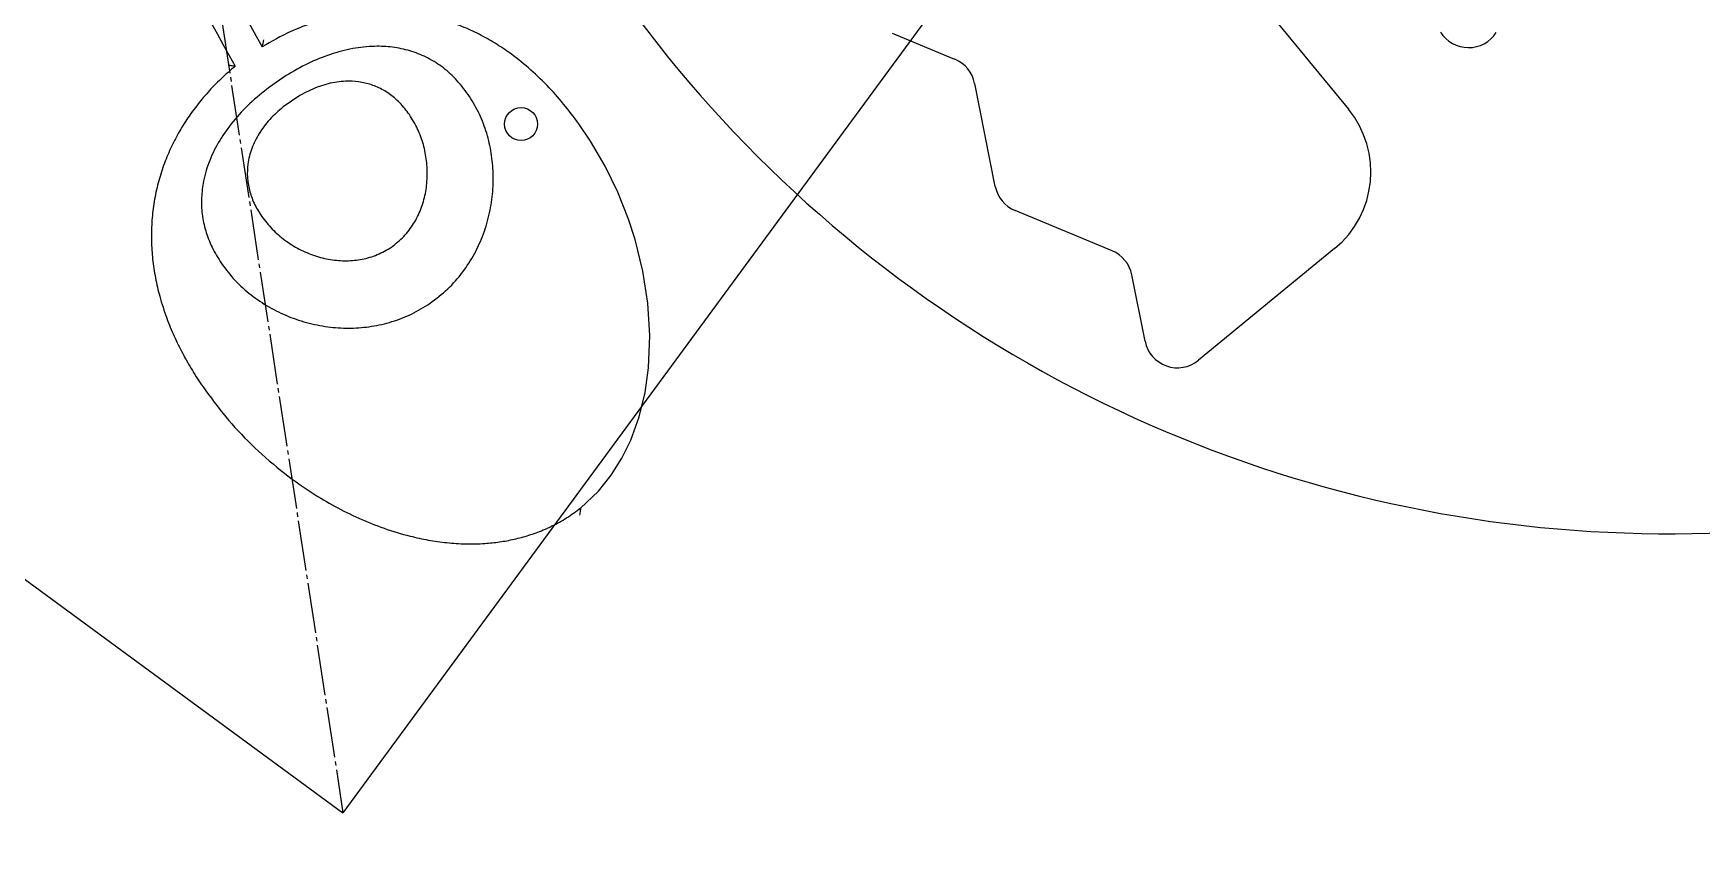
# Model space of a CAD drawing. Header units: millimetres. Extents: x -280 to 300, y -186 to 266.
# Drawn here: x -35.2 to 15.3, y -2.6 to 21.9 of the extents above; entities that cross this region are included whole.
import ezdxf

# ---------------------------------------------------------------- set-up
doc = ezdxf.new("R2010")
doc.units = ezdxf.units.MM
doc.linetypes.add('SLD-Center', pattern=[1.905, 1.524, -0.127, 0.127, -0.127])
doc.linetypes.add('SLD-Solid', pattern=[0])

msp = doc.modelspace()

# ---------------------------------------------------------------- linework, layer by layer
at = {"color": 7, "linetype": 'SLD-Center'}
msp.add_line((-34.36, 54.168), (-25.803, -1.749), dxfattribs=at)
at = {"color": 7, "linetype": 'SLD-Solid'}
for p in [(-2.123, 30.488), (-58.041, 21.931)]:
    msp.add_line(p, (-25.803, -1.749), dxfattribs=at)
at = {"color": 7, "linetype": 'SLD-Solid', "lineweight": 25}
for p, q in [((-1.075, 26.516), (4.635, 19.559)), ((-7.275, 21.065), (-9.168, 21.852)), ((-27.521, 20.573), (-28.029, 20.225)), ((-6.054, 17.216), (-6.678, 20.338)), ((-27.108, 19.972), (-27.616, 19.623)), ((-2.517, 15.268), (-5.457, 16.489)), ((4.219, 15.336), (0.097, 11.953)), ((-1.518, 12.53), (-1.92, 14.54)), ((-18.611, 7.48), (-18.61, 7.479))]:
    msp.add_line(p, q, dxfattribs=at)
at = {"color": 7, "linetype": 'SLD-Solid', "lineweight": 25, "flags": 128}
msp.add_lwpolyline([(-18.61, 7.479), (-18.61, 7.479), (-18.068, 7.995), (-17.687, 8.472), (-17.361, 8.99), (-17.092, 9.539), (-16.837, 10.245), (-16.658, 10.978), (-16.552, 11.723), (-16.51, 12.701), (-16.569, 13.682), (-16.721, 14.655), (-16.957, 15.606), (-17.159, 16.227), (-17.483, 17.041), (-17.867, 17.83), (-18.309, 18.587), (-18.665, 19.115)], dxfattribs=at)
at = {"color": 7, "linetype": 'SLD-Solid', "lineweight": 25}
msp.add_circle((-20.411, 19.105), 0.5, dxfattribs=at)
at = {"color": 7, "linetype": 'SLD-Solid', "lineweight": 18}
msp.add_arc((-80.395, 13.642), 200, 106.40756, 290.99244, dxfattribs=at)
at = {"color": 7, "linetype": 'SLD-Solid', "lineweight": 25}
for centre, radius, start, end in [((14.326, 45.703), 39, 191.0926, 287.7074), ((14.326, 45.703), 49, 196.0266, 209.6718), ((14.326, 45.703), 50, 196.2772, 209.7957), ((8.275, 22.42), 1, 211.9061, 326.923), ((-7.659, 20.142), 1, 11.3047, 67.4497), ((2.316, 17.655), 3, 309.3772, 39.3772), ((-5.073, 17.412), 1, 191.3047, 247.4497), ((-2.9, 14.344), 1, 11.3047, 67.4497), ((-0.537, 12.726), 1, 191.3047, 309.3772)]:
    msp.add_arc(centre, radius, start, end, dxfattribs=at)
for points, knots in [([(-18.665, 19.115), (-18.815, 19.316), (-19.115, 19.719), (-19.622, 20.286), (-20.178, 20.815), (-20.728, 21.249), (-21.254, 21.594), (-21.746, 21.864), (-22.262, 22.095), (-22.797, 22.28), (-23.342, 22.416), (-23.897, 22.503), (-24.464, 22.539), (-25.021, 22.524), (-25.557, 22.463), (-26.074, 22.362), (-26.587, 22.22), (-27.022, 22.063), (-27.586, 21.824), (-27.963, 21.609), (-28.249, 21.446)], [0, 0, 0, 0, 0.06859, 0.137167, 0.207593, 0.277999, 0.328605, 0.379205, 0.431177, 0.483143, 0.533711, 0.584277, 0.636529, 0.688783, 0.736349, 0.783918, 0.832674, 0.881434, 0.910272, 1, 1, 1, 1]), ([(-28.249, 21.446), (-28.249, 21.448), (-28.248, 21.451), (-28.242, 21.475), (-28.23, 21.518), (-28.214, 21.581), (-28.201, 21.63), (-28.194, 21.654), (-28.194, 21.654)], [0, 0, 0, 0, 0.137741, 0.274812, 0.470428, 0.745357, 0.99732, 1, 1, 1, 1]), ([(-22.013, 20.002), (-22.135, 20.163), (-22.369, 20.475), (-22.802, 20.854), (-23.271, 21.141), (-23.774, 21.337), (-24.303, 21.446), (-24.886, 21.473), (-25.52, 21.404), (-26.195, 21.225), (-26.873, 20.952), (-27.302, 20.702), (-27.521, 20.573)], [0, 0, 0, 0, 0.097778, 0.189455, 0.277372, 0.363696, 0.450285, 0.538598, 0.646255, 0.758789, 0.87668, 1, 1, 1, 1]), ([(-29.064, 20.858), (-29.209, 20.733), (-29.5, 20.483), (-29.888, 20.081), (-30.235, 19.666), (-30.543, 19.238), (-30.818, 18.784), (-31.061, 18.299), (-31.264, 17.789), (-31.425, 17.251), (-31.537, 16.694), (-31.598, 16.129), (-31.609, 15.567), (-31.572, 15.008), (-31.487, 14.448), (-31.348, 13.849), (-31.157, 13.26), (-30.919, 12.683), (-30.659, 12.156), (-30.368, 11.641), (-30.149, 11.312), (-30.04, 11.147)], [0, 0, 0, 0, 0.05296, 0.106209, 0.15445, 0.202688, 0.252089, 0.301485, 0.352729, 0.40397, 0.456913, 0.509859, 0.561098, 0.61234, 0.665034, 0.717734, 0.782428, 0.836389, 0.890356, 0.945175, 1, 1, 1, 1]), ([(-29.257, 20.892), (-29.256, 20.892), (-29.237, 20.888), (-29.193, 20.881), (-29.135, 20.87), (-29.093, 20.863), (-29.069, 20.858), (-29.066, 20.858), (-29.064, 20.858)], [0, 0, 0, 0, 0.002869, 0.222417, 0.486377, 0.691642, 0.845534, 1, 1, 1, 1]), ([(-28.029, 20.225), (-28.231, 20.064), (-28.626, 19.748), (-29.132, 19.203), (-29.544, 18.626), (-29.851, 18.018), (-30.029, 17.431), (-30.097, 16.881), (-30.078, 16.372), (-29.97, 15.863), (-29.776, 15.355), (-29.58, 15.042), (-29.478, 14.881)], [0, 0, 0, 0, 0.125524, 0.245411, 0.359751, 0.469075, 0.574534, 0.655963, 0.737504, 0.820771, 0.907614, 1, 1, 1, 1]), ([(-23.792, 19.393), (-23.885, 19.516), (-24.063, 19.752), (-24.394, 20.031), (-24.751, 20.234), (-25.131, 20.359), (-25.568, 20.417), (-26.061, 20.381), (-26.6, 20.236), (-26.936, 20.061), (-27.108, 19.972)], [0, 0, 0, 0, 0.123029, 0.236896, 0.344952, 0.450319, 0.555659, 0.696794, 0.844395, 1, 1, 1, 1]), ([(-23.166, 13.68), (-22.983, 13.819), (-22.62, 14.094), (-22.172, 14.607), (-21.809, 15.169), (-21.536, 15.776), (-21.35, 16.412), (-21.254, 17.054), (-21.244, 17.688), (-21.313, 18.304), (-21.462, 18.902), (-21.687, 19.479), (-21.905, 19.827), (-22.013, 20.002)], [0, 0, 0, 0, 0.097093, 0.192084, 0.285961, 0.379322, 0.47244, 0.56537, 0.652764, 0.739855, 0.826634, 0.913232, 1, 1, 1, 1]), ([(-27.616, 19.623), (-27.756, 19.501), (-28.028, 19.261), (-28.349, 18.834), (-28.578, 18.377), (-28.692, 17.925), (-28.708, 17.497), (-28.645, 17.099), (-28.504, 16.697), (-28.35, 16.45), (-28.271, 16.321)], [0, 0, 0, 0, 0.148739, 0.290133, 0.425447, 0.557157, 0.660729, 0.767045, 0.879077, 1, 1, 1, 1]), ([(-24.334, 15.383), (-24.204, 15.485), (-23.945, 15.688), (-23.65, 16.085), (-23.432, 16.525), (-23.295, 17.002), (-23.239, 17.496), (-23.26, 17.996), (-23.358, 18.486), (-23.527, 18.963), (-23.704, 19.249), (-23.792, 19.393)], [0, 0, 0, 0, 0.110913, 0.220016, 0.329269, 0.439665, 0.551465, 0.662463, 0.774322, 0.886806, 1, 1, 1, 1]), ([(-28.271, 16.321), (-28.166, 16.185), (-27.958, 15.913), (-27.566, 15.579), (-27.135, 15.309), (-26.669, 15.111), (-26.186, 14.992), (-25.698, 14.953), (-25.218, 15.001), (-24.751, 15.134), (-24.474, 15.3), (-24.334, 15.383)], [0, 0, 0, 0, 0.1152387, 0.2297493, 0.3436051, 0.4565509, 0.5682467, 0.6765867, 0.7838537, 0.8910273, 1, 1, 1, 1]), ([(-29.478, 14.881), (-29.347, 14.707), (-29.084, 14.359), (-28.594, 13.923), (-28.05, 13.557), (-27.459, 13.27), (-26.832, 13.064), (-26.193, 12.946), (-25.556, 12.915), (-24.931, 12.968), (-24.315, 13.11), (-23.715, 13.338), (-23.35, 13.565), (-23.166, 13.68)], [0, 0, 0, 0, 0.092005, 0.183849, 0.275926, 0.368362, 0.461119, 0.554106, 0.641958, 0.730058, 0.818684, 0.908379, 1, 1, 1, 1]), ([(-30.04, 11.147), (-29.816, 10.841), (-29.369, 10.228), (-28.579, 9.387), (-27.705, 8.613), (-26.846, 7.996), (-26.046, 7.521), (-25.321, 7.161), (-24.562, 6.857), (-23.856, 6.643), (-23.22, 6.506), (-22.657, 6.425), (-22.085, 6.388), (-21.55, 6.399), (-21.061, 6.45), (-20.614, 6.532), (-20.172, 6.651), (-19.792, 6.79), (-19.409, 6.965), (-19.024, 7.176), (-18.749, 7.378), (-18.611, 7.48)], [0, 0, 0, 0, 0.085385, 0.170776, 0.259633, 0.348484, 0.408803, 0.469117, 0.530986, 0.592842, 0.635216, 0.677584, 0.720966, 0.764339, 0.798104, 0.831866, 0.866543, 0.901215, 0.923101, 0.961342, 1, 1, 1, 1]), ([(-18.611, 7.48), (-18.611, 7.478), (-18.611, 7.475), (-18.615, 7.451), (-18.621, 7.406), (-18.63, 7.342), (-18.638, 7.292), (-18.641, 7.268), (-18.641, 7.268)], [0, 0, 0, 0, 0.138238, 0.275807, 0.472346, 0.747813, 0.997321, 1, 1, 1, 1]), ([(-18.61, 7.479), (-18.611, 7.478), (-18.611, 7.475), (-18.614, 7.451), (-18.62, 7.406), (-18.628, 7.34), (-18.635, 7.288), (-18.638, 7.263), (-18.638, 7.263)], [0, 0, 0, 0, 0.135503, 0.270312, 0.463853, 0.739164, 0.997325, 1, 1, 1, 1])]:
    msp.add_open_spline(points, degree=3, knots=knots, dxfattribs=at)

doc.saveas('drawing.dxf')
